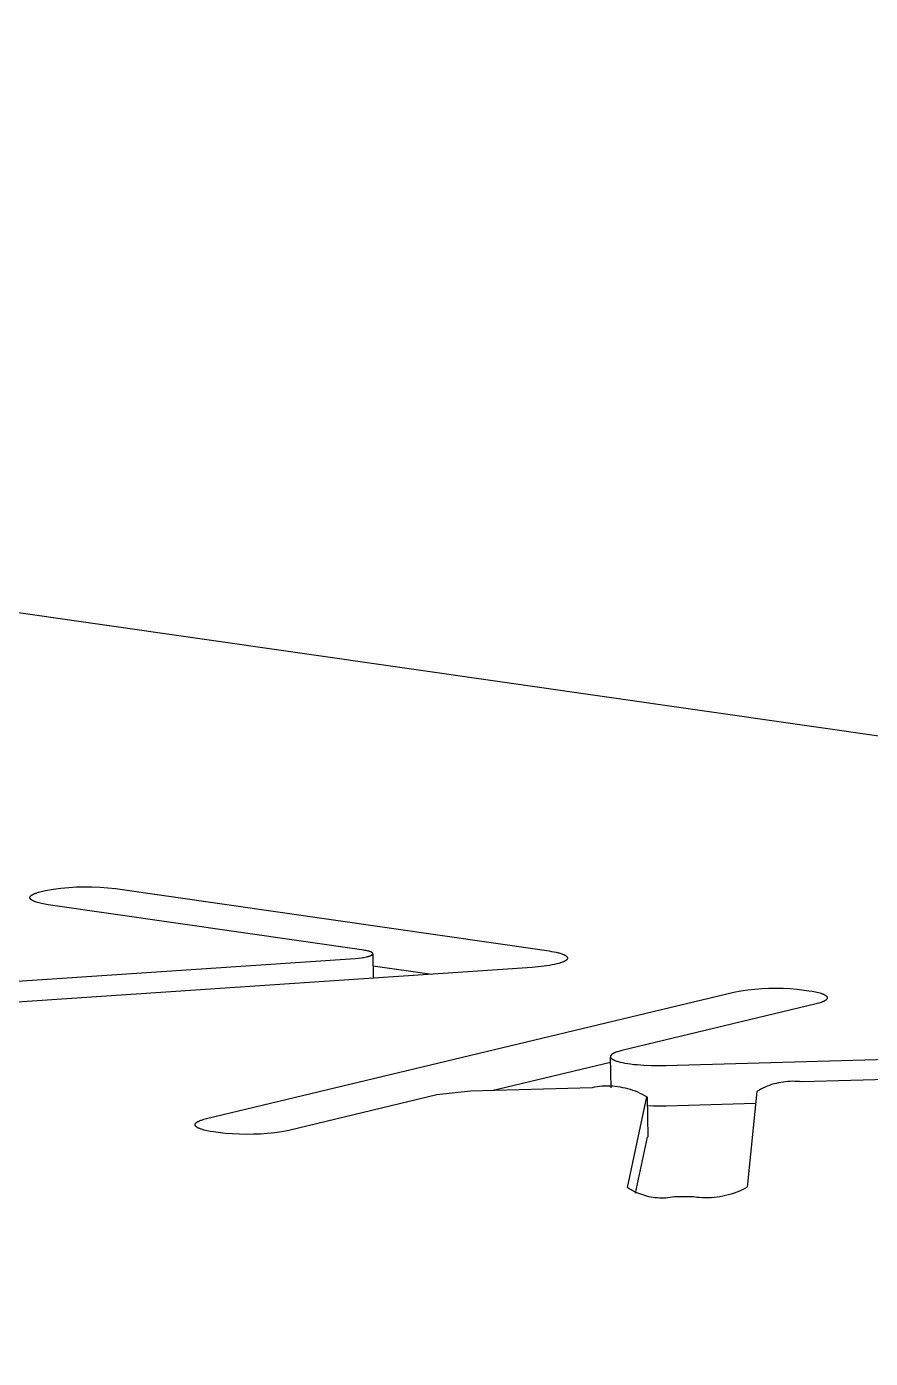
# Model space of a CAD drawing. Header units: millimetres. Extents: x -1283 to 2747, y -259 to 2557.
# Drawn here: x -302.81 to -285.13, y 926.84 to 954.73 of the extents above; entities that cross this region are included whole.
import ezdxf

# ---------------------------------------------------------------- set-up
doc = ezdxf.new("R2010")
doc.units = ezdxf.units.MM
doc.header["$MEASUREMENT"] = 0
doc.layers.add('Utwórz2D linie widoczne', color=7, linetype='Continuous', true_color=0x000000)

msp = doc.modelspace()

# ---------------------------------------------------------------- linework, layer by layer
at = {"layer": 'Utwórz2D linie widoczne'}
for p, q in [((-142.053, 919.427), (-388.832, 954.729)), ((-302.086, 936.683), (-301.923, 936.699)), ((-301.923, 936.699), (-301.759, 936.71)), ((-301.759, 936.71), (-301.595, 936.714)), ((-301.595, 936.714), (-301.431, 936.713)), ((-301.431, 936.713), (-301.267, 936.706)), ((-301.267, 936.706), (-301.104, 936.694)), ((-301.104, 936.694), (-300.941, 936.676)), ((-302.737, 936.49), (-302.736, 936.491)), ((-302.737, 936.488), (-302.737, 936.49)), ((-302.737, 936.487), (-302.737, 936.488)), ((-302.737, 936.486), (-302.737, 936.487)), ((-302.737, 936.485), (-302.737, 936.486)), ((-302.737, 936.483), (-302.737, 936.485)), ((-302.737, 936.482), (-302.737, 936.483)), ((-302.736, 936.481), (-302.737, 936.482)), ((-302.736, 936.495), (-302.735, 936.496)), ((-302.736, 936.493), (-302.736, 936.495)), ((-302.736, 936.492), (-302.736, 936.493)), ((-302.736, 936.491), (-302.736, 936.492)), ((-302.736, 936.48), (-302.736, 936.481)), ((-302.736, 936.478), (-302.736, 936.48)), ((-302.736, 936.477), (-302.736, 936.478)), ((-302.735, 936.476), (-302.736, 936.477)), ((-302.735, 936.499), (-302.734, 936.5)), ((-302.735, 936.497), (-302.735, 936.499)), ((-302.735, 936.496), (-302.735, 936.497)), ((-302.735, 936.475), (-302.735, 936.476)), ((-302.735, 936.473), (-302.735, 936.475)), ((-302.734, 936.472), (-302.735, 936.473)), ((-302.734, 936.501), (-302.733, 936.502)), ((-302.734, 936.5), (-302.734, 936.501)), ((-302.734, 936.471), (-302.734, 936.472)), ((-302.733, 936.469), (-302.734, 936.471)), ((-302.733, 936.502), (-302.732, 936.504)), ((-302.733, 936.468), (-302.733, 936.469)), ((-302.732, 936.467), (-302.733, 936.468)), ((-302.732, 936.505), (-302.731, 936.506)), ((-302.732, 936.504), (-302.732, 936.505)), ((-302.731, 936.466), (-302.732, 936.467)), ((-302.731, 936.506), (-302.73, 936.507)), ((-302.731, 936.464), (-302.731, 936.466)), ((-302.73, 936.463), (-302.731, 936.464)), ((-302.73, 936.509), (-302.729, 936.51)), ((-302.73, 936.507), (-302.73, 936.509)), ((-302.729, 936.462), (-302.73, 936.463)), ((-302.729, 936.51), (-302.728, 936.511)), ((-302.728, 936.461), (-302.729, 936.462)), ((-302.728, 936.511), (-302.727, 936.512)), ((-302.727, 936.459), (-302.728, 936.461)), ((-302.727, 936.512), (-302.726, 936.514)), ((-302.726, 936.458), (-302.727, 936.459)), ((-302.726, 936.514), (-302.725, 936.515)), ((-302.725, 936.457), (-302.726, 936.458)), ((-302.725, 936.515), (-302.724, 936.516)), ((-302.724, 936.456), (-302.725, 936.457)), ((-302.724, 936.516), (-302.723, 936.517)), ((-302.723, 936.454), (-302.724, 936.456)), ((-302.723, 936.517), (-302.722, 936.519)), ((-302.722, 936.453), (-302.723, 936.454)), ((-302.722, 936.519), (-302.721, 936.52)), ((-302.721, 936.452), (-302.722, 936.453)), ((-302.721, 936.52), (-302.72, 936.521)), ((-302.72, 936.451), (-302.721, 936.452)), ((-302.72, 936.521), (-302.719, 936.522)), ((-302.719, 936.45), (-302.72, 936.451)), ((-302.719, 936.522), (-302.716, 936.525)), ((-302.716, 936.447), (-302.719, 936.45)), ((-302.716, 936.525), (-302.713, 936.527)), ((-302.713, 936.445), (-302.716, 936.447)), ((-302.713, 936.527), (-302.711, 936.53)), ((-302.71, 936.442), (-302.713, 936.445)), ((-302.711, 936.53), (-302.708, 936.532)), ((-302.707, 936.44), (-302.71, 936.442)), ((-302.708, 936.532), (-302.704, 936.535)), ((-302.704, 936.437), (-302.707, 936.44)), ((-302.704, 936.535), (-302.701, 936.537)), ((-302.7, 936.435), (-302.704, 936.437)), ((-302.701, 936.537), (-302.698, 936.539)), ((-302.697, 936.433), (-302.7, 936.435)), ((-302.698, 936.539), (-302.694, 936.542)), ((-302.693, 936.43), (-302.697, 936.433)), ((-302.694, 936.542), (-302.69, 936.544)), ((-302.689, 936.428), (-302.693, 936.43)), ((-302.69, 936.544), (-302.686, 936.546)), ((-302.685, 936.426), (-302.689, 936.428)), ((-302.686, 936.546), (-302.678, 936.551)), ((-302.681, 936.423), (-302.685, 936.426)), ((-302.672, 936.419), (-302.681, 936.423)), ((-302.678, 936.551), (-302.669, 936.556)), ((-302.663, 936.414), (-302.672, 936.419)), ((-302.669, 936.556), (-302.66, 936.56)), ((-302.652, 936.41), (-302.663, 936.414)), ((-302.66, 936.56), (-302.65, 936.565)), ((-302.65, 936.565), (-302.64, 936.569)), ((-302.64, 936.569), (-302.629, 936.574)), ((-302.629, 936.574), (-302.618, 936.578)), ((-302.618, 936.578), (-302.606, 936.582)), ((-302.606, 936.582), (-302.581, 936.59)), ((-302.581, 936.59), (-302.555, 936.598)), ((-302.555, 936.598), (-302.527, 936.606)), ((-302.527, 936.606), (-302.499, 936.613)), ((-302.499, 936.613), (-302.41, 936.634)), ((-302.41, 936.634), (-302.248, 936.661)), ((-302.248, 936.661), (-302.086, 936.683)), ((-300.941, 936.676), (-291.858, 935.368)), ((-302.642, 936.405), (-302.652, 936.41)), ((-302.631, 936.401), (-302.642, 936.405)), ((-302.619, 936.397), (-302.631, 936.401)), ((-302.606, 936.392), (-302.619, 936.397)), ((-302.58, 936.384), (-302.606, 936.392)), ((-302.553, 936.377), (-302.58, 936.384)), ((-302.523, 936.369), (-302.553, 936.377)), ((-302.492, 936.362), (-302.523, 936.369)), ((-302.46, 936.356), (-302.492, 936.362)), ((-302.426, 936.35), (-302.46, 936.356)), ((-302.356, 936.338), (-302.426, 936.35)), ((-295.743, 935.385), (-302.356, 936.338)), ((-295.718, 935.381), (-295.743, 935.385)), ((-295.693, 935.377), (-295.718, 935.381)), ((-295.671, 935.372), (-295.693, 935.377)), ((-295.649, 935.367), (-295.671, 935.372)), ((-295.639, 935.365), (-295.649, 935.367)), ((-295.629, 935.362), (-295.639, 935.365)), ((-295.62, 935.359), (-295.629, 935.362)), ((-295.612, 935.356), (-295.62, 935.359)), ((-295.604, 935.353), (-295.612, 935.356)), ((-295.596, 935.35), (-295.604, 935.353)), ((-295.593, 935.349), (-295.596, 935.35)), ((-295.589, 935.347), (-295.593, 935.349)), ((-295.586, 935.346), (-295.589, 935.347)), ((-295.583, 935.344), (-295.586, 935.346)), ((-295.58, 935.343), (-295.583, 935.344)), ((-295.577, 935.341), (-295.58, 935.343)), ((-295.574, 935.339), (-295.577, 935.341)), ((-295.572, 935.338), (-295.574, 935.339)), ((-295.569, 935.336), (-295.572, 935.338)), ((-295.568, 935.335), (-295.569, 935.336)), ((-295.567, 935.335), (-295.568, 935.335)), ((-295.566, 935.334), (-295.567, 935.335)), ((-295.565, 935.333), (-295.566, 935.334)), ((-295.564, 935.332), (-295.565, 935.333)), ((-295.563, 935.331), (-295.564, 935.332)), ((-295.562, 935.33), (-295.563, 935.331)), ((-295.561, 935.33), (-295.562, 935.33)), ((-295.561, 935.329), (-295.561, 935.33)), ((-295.56, 935.328), (-295.561, 935.329)), ((-295.559, 935.327), (-295.56, 935.328)), ((-295.56, 935.294), (-295.559, 935.295)), ((-295.558, 935.326), (-295.559, 935.327)), ((-295.559, 935.296), (-295.558, 935.297)), ((-295.559, 935.295), (-295.559, 935.296)), ((-295.558, 935.325), (-295.558, 935.326)), ((-295.557, 935.325), (-295.558, 935.325)), ((-295.558, 935.297), (-295.557, 935.298)), ((-295.556, 935.324), (-295.557, 935.325)), ((-295.557, 935.298), (-295.556, 935.299)), ((-295.557, 935.298), (-295.557, 935.298)), ((-295.556, 935.323), (-295.556, 935.324)), ((-295.555, 935.322), (-295.556, 935.323)), ((-295.556, 935.3), (-295.555, 935.301)), ((-295.556, 935.299), (-295.556, 935.3)), ((-295.555, 935.321), (-295.555, 935.322)), ((-295.554, 935.32), (-295.555, 935.321)), ((-295.555, 935.321), (-295.555, 935.321)), ((-295.555, 935.321), (-295.555, 935.321)), ((-295.555, 935.301), (-295.555, 935.302)), ((-295.555, 935.302), (-295.555, 935.302)), ((-295.555, 935.302), (-295.554, 935.302)), ((-295.554, 935.319), (-295.554, 935.32)), ((-295.554, 935.32), (-295.554, 935.32)), ((-295.554, 935.318), (-295.554, 935.319)), ((-295.554, 935.319), (-295.554, 935.319)), ((-295.553, 935.318), (-295.554, 935.318)), ((-295.554, 935.303), (-295.554, 935.304)), ((-295.554, 935.304), (-295.554, 935.304)), ((-295.554, 935.304), (-295.553, 935.304)), ((-295.554, 935.302), (-295.554, 935.303)), ((-295.554, 935.303), (-295.554, 935.303)), ((-295.553, 935.317), (-295.553, 935.318)), ((-295.553, 935.318), (-295.553, 935.318)), ((-295.553, 935.316), (-295.553, 935.317)), ((-295.553, 935.317), (-295.553, 935.317)), ((-295.553, 935.315), (-295.553, 935.316)), ((-295.553, 935.316), (-295.553, 935.316)), ((-295.553, 935.316), (-295.553, 935.316)), ((-295.552, 935.314), (-295.553, 935.315)), ((-295.553, 935.315), (-295.553, 935.315)), ((-295.553, 935.307), (-295.553, 935.308)), ((-295.553, 935.308), (-295.552, 935.308)), ((-295.553, 935.306), (-295.553, 935.307)), ((-295.553, 935.307), (-295.553, 935.307)), ((-295.553, 935.305), (-295.553, 935.306)), ((-295.553, 935.306), (-295.553, 935.306)), ((-295.553, 935.306), (-295.553, 935.306)), ((-295.553, 935.304), (-295.553, 935.305)), ((-295.553, 935.305), (-295.553, 935.305)), ((-295.552, 935.313), (-295.552, 935.314)), ((-295.552, 935.314), (-295.552, 935.314)), ((-295.552, 935.312), (-295.552, 935.313)), ((-295.552, 935.313), (-295.552, 935.313)), ((-295.552, 935.313), (-295.552, 935.313)), ((-295.552, 935.311), (-295.552, 935.312)), ((-295.552, 935.312), (-295.552, 935.312)), ((-295.552, 935.31), (-295.552, 935.311)), ((-295.552, 935.311), (-295.552, 935.311)), ((-295.552, 935.311), (-295.552, 935.311)), ((-295.552, 935.309), (-295.552, 935.31)), ((-295.552, 935.31), (-295.552, 935.31)), ((-295.552, 935.308), (-295.552, 935.309)), ((-295.552, 935.309), (-295.552, 935.309)), ((-295.552, 935.309), (-295.552, 935.309)), ((-295.552, 935.305), (-295.544, 934.8)), ((-291.858, 935.368), (-291.807, 935.36)), ((-291.807, 935.36), (-291.758, 935.351)), ((-291.758, 935.351), (-291.712, 935.342)), ((-291.712, 935.342), (-291.669, 935.332)), ((-291.669, 935.332), (-291.649, 935.326)), ((-291.649, 935.326), (-291.63, 935.321)), ((-291.63, 935.321), (-291.611, 935.315)), ((-291.611, 935.315), (-291.594, 935.309)), ((-291.594, 935.309), (-291.578, 935.304)), ((-291.578, 935.304), (-291.563, 935.297)), ((-291.563, 935.297), (-291.556, 935.294)), ((-313.384, 934.039), (-295.923, 935.214)), ((-292.215, 935.024), (-309.701, 933.847)), ((-295.923, 935.214), (-295.859, 935.219)), ((-295.859, 935.219), (-295.797, 935.226)), ((-295.797, 935.226), (-295.768, 935.23)), ((-295.768, 935.23), (-295.739, 935.234)), ((-295.739, 935.234), (-295.713, 935.239)), ((-295.713, 935.239), (-295.687, 935.244)), ((-295.687, 935.244), (-295.664, 935.249)), ((-295.664, 935.249), (-295.643, 935.255)), ((-295.643, 935.255), (-295.633, 935.258)), ((-295.633, 935.258), (-295.624, 935.261)), ((-295.624, 935.261), (-295.615, 935.264)), ((-295.615, 935.264), (-295.607, 935.267)), ((-295.607, 935.267), (-295.599, 935.27)), ((-295.599, 935.27), (-295.592, 935.273)), ((-295.592, 935.273), (-295.589, 935.275)), ((-295.589, 935.275), (-295.586, 935.276)), ((-295.586, 935.276), (-295.583, 935.278)), ((-295.583, 935.278), (-295.58, 935.279)), ((-295.58, 935.279), (-295.577, 935.281)), ((-295.577, 935.281), (-295.575, 935.283)), ((-295.575, 935.283), (-295.572, 935.284)), ((-295.572, 935.284), (-295.57, 935.286)), ((-295.57, 935.286), (-295.568, 935.287)), ((-295.568, 935.287), (-295.566, 935.289)), ((-295.566, 935.289), (-295.565, 935.29)), ((-295.565, 935.29), (-295.564, 935.29)), ((-295.564, 935.29), (-295.563, 935.291)), ((-295.563, 935.291), (-295.562, 935.292)), ((-295.562, 935.292), (-295.561, 935.293)), ((-295.561, 935.293), (-295.561, 935.294)), ((-295.561, 935.294), (-295.56, 935.294)), ((-295.548, 935.06), (-294.317, 934.882)), ((-292.088, 935.034), (-292.215, 935.024)), ((-291.964, 935.048), (-292.088, 935.034)), ((-291.905, 935.056), (-291.964, 935.048)), ((-291.848, 935.065), (-291.905, 935.056)), ((-291.795, 935.075), (-291.848, 935.065)), ((-291.744, 935.085), (-291.795, 935.075)), ((-291.698, 935.096), (-291.744, 935.085)), ((-291.655, 935.107), (-291.698, 935.096)), ((-291.636, 935.113), (-291.655, 935.107)), ((-291.617, 935.119), (-291.636, 935.113)), ((-291.6, 935.125), (-291.617, 935.119)), ((-291.583, 935.131), (-291.6, 935.125)), ((-291.568, 935.137), (-291.583, 935.131)), ((-291.554, 935.143), (-291.568, 935.137)), ((-291.556, 935.294), (-291.549, 935.291)), ((-291.548, 935.146), (-291.554, 935.143)), ((-291.549, 935.291), (-291.542, 935.288)), ((-291.541, 935.15), (-291.548, 935.146)), ((-291.542, 935.288), (-291.536, 935.285)), ((-291.535, 935.153), (-291.541, 935.15)), ((-291.536, 935.285), (-291.53, 935.282)), ((-291.53, 935.156), (-291.535, 935.153)), ((-291.53, 935.282), (-291.525, 935.279)), ((-291.524, 935.159), (-291.53, 935.156)), ((-291.525, 935.279), (-291.519, 935.276)), ((-291.519, 935.162), (-291.524, 935.159)), ((-291.519, 935.276), (-291.514, 935.272)), ((-291.514, 935.165), (-291.519, 935.162)), ((-291.514, 935.272), (-291.509, 935.269)), ((-291.51, 935.168), (-291.514, 935.165)), ((-291.505, 935.172), (-291.51, 935.168)), ((-291.509, 935.269), (-291.505, 935.266)), ((-291.505, 935.266), (-291.503, 935.264)), ((-291.502, 935.175), (-291.505, 935.172)), ((-291.503, 935.264), (-291.501, 935.263)), ((-291.5, 935.176), (-291.502, 935.175)), ((-291.501, 935.263), (-291.499, 935.261)), ((-291.498, 935.178), (-291.5, 935.176)), ((-291.499, 935.261), (-291.497, 935.259)), ((-291.496, 935.179), (-291.498, 935.178)), ((-291.497, 935.259), (-291.495, 935.258)), ((-291.494, 935.181), (-291.496, 935.179)), ((-291.495, 935.258), (-291.493, 935.256)), ((-291.493, 935.183), (-291.494, 935.181)), ((-291.493, 935.256), (-291.492, 935.255)), ((-291.491, 935.184), (-291.493, 935.183)), ((-291.492, 935.255), (-291.49, 935.253)), ((-291.49, 935.186), (-291.491, 935.184)), ((-291.49, 935.253), (-291.489, 935.251)), ((-291.488, 935.187), (-291.49, 935.186)), ((-291.489, 935.251), (-291.487, 935.25)), ((-291.487, 935.189), (-291.488, 935.187)), ((-291.487, 935.25), (-291.486, 935.248)), ((-291.486, 935.191), (-291.487, 935.189)), ((-291.486, 935.248), (-291.485, 935.246)), ((-291.485, 935.192), (-291.486, 935.191)), ((-291.485, 935.246), (-291.483, 935.245)), ((-291.484, 935.194), (-291.485, 935.192)), ((-291.482, 935.195), (-291.484, 935.194)), ((-291.483, 935.245), (-291.482, 935.243)), ((-291.482, 935.243), (-291.481, 935.241)), ((-291.481, 935.197), (-291.482, 935.195)), ((-291.481, 935.241), (-291.48, 935.24)), ((-291.48, 935.199), (-291.481, 935.197)), ((-291.48, 935.24), (-291.48, 935.239)), ((-291.48, 935.239), (-291.479, 935.238)), ((-291.479, 935.201), (-291.48, 935.2)), ((-291.48, 935.2), (-291.48, 935.199)), ((-291.479, 935.238), (-291.479, 935.237)), ((-291.479, 935.237), (-291.479, 935.236)), ((-291.479, 935.236), (-291.478, 935.236)), ((-291.478, 935.203), (-291.479, 935.202)), ((-291.479, 935.202), (-291.479, 935.201)), ((-291.478, 935.236), (-291.478, 935.235)), ((-291.478, 935.235), (-291.478, 935.234)), ((-291.478, 935.234), (-291.477, 935.233)), ((-291.477, 935.205), (-291.478, 935.204)), ((-291.478, 935.204), (-291.478, 935.203)), ((-291.478, 935.203), (-291.478, 935.203)), ((-291.477, 935.233), (-291.477, 935.232)), ((-291.477, 935.232), (-291.477, 935.231)), ((-291.477, 935.231), (-291.476, 935.231)), ((-291.476, 935.208), (-291.477, 935.207)), ((-291.477, 935.207), (-291.477, 935.207)), ((-291.477, 935.207), (-291.477, 935.206)), ((-291.477, 935.206), (-291.477, 935.205)), ((-291.476, 935.231), (-291.476, 935.23)), ((-291.476, 935.23), (-291.476, 935.229)), ((-291.476, 935.229), (-291.476, 935.228)), ((-291.476, 935.228), (-291.475, 935.227)), ((-291.475, 935.212), (-291.476, 935.211)), ((-291.476, 935.211), (-291.476, 935.21)), ((-291.476, 935.21), (-291.476, 935.209)), ((-291.476, 935.209), (-291.476, 935.208)), ((-291.475, 935.227), (-291.475, 935.226)), ((-291.475, 935.226), (-291.475, 935.226)), ((-291.475, 935.226), (-291.475, 935.225)), ((-291.475, 935.225), (-291.475, 935.224)), ((-291.475, 935.224), (-291.475, 935.223)), ((-291.475, 935.223), (-291.475, 935.222)), ((-291.475, 935.222), (-291.475, 935.221)), ((-291.475, 935.221), (-291.475, 935.221)), ((-291.475, 935.221), (-291.475, 935.22)), ((-291.475, 935.22), (-291.475, 935.219)), ((-291.475, 935.219), (-291.475, 935.218)), ((-291.475, 935.218), (-291.475, 935.217)), ((-291.475, 935.217), (-291.475, 935.216)), ((-291.475, 935.216), (-291.475, 935.216)), ((-291.475, 935.216), (-291.475, 935.215)), ((-291.475, 935.215), (-291.475, 935.214)), ((-291.475, 935.214), (-291.475, 935.213)), ((-291.475, 935.213), (-291.475, 935.212)), ((-291.475, 935.212), (-291.475, 935.212)), ((-299.037, 931.857), (-287.986, 934.508)), ((-287.986, 934.508), (-287.84, 934.533)), ((-287.84, 934.533), (-287.694, 934.553)), ((-287.694, 934.553), (-287.547, 934.569)), ((-287.547, 934.569), (-287.399, 934.58)), ((-287.399, 934.58), (-287.252, 934.587)), ((-287.252, 934.587), (-287.104, 934.589)), ((-287.104, 934.589), (-286.956, 934.586)), ((-286.956, 934.586), (-286.808, 934.579)), ((-286.808, 934.579), (-286.661, 934.567)), ((-286.661, 934.567), (-286.514, 934.55)), ((-286.514, 934.55), (-286.415, 934.536)), ((-286.415, 934.536), (-286.344, 934.525)), ((-286.344, 934.525), (-286.311, 934.519)), ((-286.311, 934.519), (-286.278, 934.512)), ((-286.278, 934.512), (-286.247, 934.505)), ((-286.247, 934.505), (-286.217, 934.498)), ((-286.217, 934.498), (-286.189, 934.49)), ((-286.189, 934.49), (-286.163, 934.482)), ((-286.163, 934.482), (-286.15, 934.478)), ((-286.15, 934.478), (-286.138, 934.473)), ((-286.138, 934.473), (-286.127, 934.469)), ((-286.127, 934.469), (-286.116, 934.464)), ((-286.116, 934.464), (-286.106, 934.46)), ((-286.106, 934.46), (-286.096, 934.455)), ((-286.266, 934.26), (-290.336, 933.283)), ((-286.238, 934.267), (-286.266, 934.26)), ((-286.21, 934.275), (-286.238, 934.267)), ((-286.184, 934.283), (-286.21, 934.275)), ((-286.159, 934.291), (-286.184, 934.283)), ((-286.148, 934.295), (-286.159, 934.291)), ((-286.136, 934.3), (-286.148, 934.295)), ((-286.126, 934.304), (-286.136, 934.3)), ((-286.115, 934.308), (-286.126, 934.304)), ((-286.106, 934.313), (-286.115, 934.308)), ((-286.096, 934.317), (-286.106, 934.313)), ((-286.096, 934.455), (-286.087, 934.451)), ((-286.088, 934.322), (-286.096, 934.317)), ((-286.083, 934.324), (-286.088, 934.322)), ((-286.087, 934.451), (-286.083, 934.448)), ((-286.083, 934.448), (-286.079, 934.446)), ((-286.079, 934.327), (-286.083, 934.324)), ((-286.079, 934.446), (-286.075, 934.444)), ((-286.076, 934.329), (-286.079, 934.327)), ((-286.072, 934.332), (-286.076, 934.329)), ((-286.075, 934.444), (-286.071, 934.441)), ((-286.068, 934.334), (-286.072, 934.332)), ((-286.071, 934.441), (-286.068, 934.439)), ((-286.068, 934.439), (-286.064, 934.436)), ((-286.065, 934.336), (-286.068, 934.334)), ((-286.062, 934.339), (-286.065, 934.336)), ((-286.064, 934.436), (-286.061, 934.434)), ((-286.058, 934.341), (-286.062, 934.339)), ((-286.061, 934.434), (-286.058, 934.432)), ((-286.058, 934.432), (-286.055, 934.429)), ((-286.055, 934.344), (-286.058, 934.341)), ((-286.055, 934.429), (-286.052, 934.427)), ((-286.053, 934.346), (-286.055, 934.344)), ((-286.05, 934.349), (-286.053, 934.346)), ((-286.052, 934.427), (-286.049, 934.424)), ((-286.048, 934.351), (-286.05, 934.349)), ((-286.049, 934.424), (-286.048, 934.423)), ((-286.048, 934.423), (-286.047, 934.422)), ((-286.046, 934.352), (-286.048, 934.351)), ((-286.047, 934.422), (-286.046, 934.421)), ((-286.046, 934.421), (-286.044, 934.419)), ((-286.045, 934.354), (-286.046, 934.352)), ((-286.044, 934.355), (-286.045, 934.354)), ((-286.044, 934.419), (-286.043, 934.418)), ((-286.043, 934.356), (-286.044, 934.355)), ((-286.043, 934.418), (-286.042, 934.417)), ((-286.042, 934.357), (-286.043, 934.356)), ((-286.042, 934.417), (-286.041, 934.416)), ((-286.041, 934.359), (-286.042, 934.357)), ((-286.041, 934.416), (-286.04, 934.414)), ((-286.04, 934.36), (-286.041, 934.359)), ((-286.04, 934.414), (-286.039, 934.413)), ((-286.039, 934.361), (-286.04, 934.36)), ((-286.039, 934.413), (-286.038, 934.412)), ((-286.038, 934.362), (-286.039, 934.361)), ((-286.038, 934.412), (-286.038, 934.411)), ((-286.038, 934.411), (-286.037, 934.409)), ((-286.037, 934.365), (-286.038, 934.364)), ((-286.038, 934.364), (-286.038, 934.362)), ((-286.037, 934.409), (-286.036, 934.408)), ((-286.036, 934.366), (-286.037, 934.365)), ((-286.036, 934.408), (-286.035, 934.407)), ((-286.035, 934.367), (-286.036, 934.366)), ((-286.035, 934.407), (-286.035, 934.405)), ((-286.035, 934.405), (-286.034, 934.404)), ((-286.034, 934.37), (-286.035, 934.369)), ((-286.035, 934.369), (-286.035, 934.367)), ((-286.034, 934.404), (-286.034, 934.403)), ((-286.034, 934.403), (-286.033, 934.402)), ((-286.033, 934.372), (-286.034, 934.371)), ((-286.034, 934.371), (-286.034, 934.37)), ((-286.033, 934.402), (-286.033, 934.4)), ((-286.033, 934.4), (-286.032, 934.399)), ((-286.032, 934.375), (-286.033, 934.374)), ((-286.033, 934.374), (-286.033, 934.372)), ((-286.032, 934.399), (-286.032, 934.398)), ((-286.032, 934.398), (-286.031, 934.397)), ((-286.031, 934.378), (-286.032, 934.376)), ((-286.032, 934.376), (-286.032, 934.375)), ((-286.031, 934.397), (-286.031, 934.395)), ((-286.031, 934.395), (-286.031, 934.394)), ((-286.031, 934.394), (-286.031, 934.393)), ((-286.031, 934.393), (-286.03, 934.392)), ((-286.03, 934.383), (-286.031, 934.381)), ((-286.031, 934.381), (-286.031, 934.38)), ((-286.031, 934.38), (-286.031, 934.379)), ((-286.031, 934.379), (-286.031, 934.378)), ((-286.03, 934.392), (-286.03, 934.39)), ((-286.03, 934.39), (-286.03, 934.389)), ((-286.03, 934.389), (-286.03, 934.388)), ((-286.03, 934.388), (-286.03, 934.386)), ((-286.03, 934.386), (-286.03, 934.385)), ((-286.03, 934.385), (-286.03, 934.384)), ((-286.03, 934.384), (-286.03, 934.383)), ((-290.572, 933.161), (-290.573, 933.161)), ((-290.573, 933.161), (-290.573, 933.16)), ((-290.573, 933.16), (-290.573, 933.159)), ((-290.573, 933.159), (-290.573, 933.158)), ((-290.573, 933.158), (-290.573, 933.157)), ((-290.573, 933.157), (-290.573, 933.156)), ((-290.573, 933.156), (-290.573, 933.155)), ((-290.573, 933.155), (-290.573, 933.154)), ((-290.573, 933.154), (-290.573, 933.153)), ((-290.573, 933.153), (-290.573, 933.152)), ((-290.573, 933.152), (-290.573, 933.151)), ((-290.573, 933.151), (-290.573, 933.15)), ((-290.573, 933.15), (-290.572, 933.149)), ((-290.562, 932.501), (-290.573, 933.145)), ((-290.571, 933.166), (-290.572, 933.165)), ((-290.572, 933.165), (-290.572, 933.164)), ((-290.572, 933.164), (-290.572, 933.163)), ((-290.572, 933.163), (-290.572, 933.162)), ((-290.572, 933.162), (-290.572, 933.161)), ((-290.572, 933.149), (-290.572, 933.148)), ((-290.572, 933.148), (-290.572, 933.147)), ((-290.572, 933.147), (-290.572, 933.147)), ((-290.572, 933.147), (-290.572, 933.146)), ((-290.572, 933.146), (-290.571, 933.145)), ((-290.57, 933.169), (-290.571, 933.168)), ((-290.571, 933.168), (-290.571, 933.167)), ((-290.571, 933.167), (-290.571, 933.166)), ((-290.571, 933.145), (-290.571, 933.144)), ((-290.571, 933.144), (-290.571, 933.143)), ((-290.571, 933.143), (-290.57, 933.142)), ((-290.569, 933.172), (-290.57, 933.171)), ((-290.57, 933.171), (-290.57, 933.17)), ((-290.57, 933.17), (-290.57, 933.169)), ((-290.57, 933.142), (-290.57, 933.141)), ((-290.57, 933.141), (-290.57, 933.14)), ((-290.57, 933.14), (-290.569, 933.139)), ((-290.568, 933.174), (-290.569, 933.173)), ((-290.569, 933.173), (-290.569, 933.172)), ((-290.569, 933.139), (-290.569, 933.138)), ((-290.569, 933.138), (-290.568, 933.137)), ((-290.567, 933.176), (-290.568, 933.175)), ((-290.568, 933.175), (-290.568, 933.174)), ((-290.568, 933.137), (-290.568, 933.136)), ((-290.568, 933.136), (-290.567, 933.135)), ((-290.566, 933.177), (-290.567, 933.177)), ((-290.567, 933.177), (-290.567, 933.176)), ((-290.567, 933.135), (-290.567, 933.135)), ((-290.567, 933.135), (-290.566, 933.134)), ((-290.565, 933.179), (-290.566, 933.178)), ((-290.566, 933.178), (-290.566, 933.177)), ((-290.566, 933.134), (-290.566, 933.133)), ((-290.566, 933.133), (-290.565, 933.132)), ((-290.563, 933.182), (-290.565, 933.18)), ((-290.565, 933.18), (-290.565, 933.179)), ((-290.565, 933.132), (-290.565, 933.131)), ((-290.565, 933.131), (-290.564, 933.13)), ((-290.564, 933.13), (-290.563, 933.128)), ((-290.562, 933.184), (-290.563, 933.182)), ((-290.563, 933.128), (-290.561, 933.126)), ((-290.561, 933.186), (-290.562, 933.184)), ((-290.559, 933.188), (-290.561, 933.186)), ((-290.561, 933.126), (-290.56, 933.125)), ((-290.56, 933.125), (-290.558, 933.123)), ((-290.557, 933.19), (-290.559, 933.188)), ((-290.558, 933.123), (-290.557, 933.121)), ((-290.556, 933.191), (-290.557, 933.19)), ((-290.557, 933.121), (-290.555, 933.119)), ((-290.554, 933.193), (-290.556, 933.191)), ((-290.555, 933.119), (-290.553, 933.117)), ((-290.552, 933.195), (-290.554, 933.193)), ((-290.553, 933.117), (-290.551, 933.116)), ((-290.55, 933.197), (-290.552, 933.195)), ((-290.551, 933.116), (-290.549, 933.114)), ((-290.548, 933.199), (-290.55, 933.197)), ((-290.549, 933.114), (-290.547, 933.112)), ((-290.545, 933.201), (-290.548, 933.199)), ((-290.547, 933.112), (-290.545, 933.11)), ((-290.543, 933.203), (-290.545, 933.201)), ((-290.545, 933.11), (-290.542, 933.109)), ((-290.541, 933.204), (-290.543, 933.203)), ((-290.542, 933.109), (-290.54, 933.107)), ((-290.538, 933.206), (-290.541, 933.204)), ((-290.54, 933.107), (-290.538, 933.105)), ((-290.536, 933.208), (-290.538, 933.206)), ((-290.538, 933.105), (-290.533, 933.102)), ((-290.53, 933.212), (-290.536, 933.208)), ((-290.533, 933.102), (-290.527, 933.098)), ((-290.525, 933.215), (-290.53, 933.212)), ((-290.527, 933.098), (-290.521, 933.095)), ((-290.519, 933.219), (-290.525, 933.215)), ((-290.521, 933.095), (-290.515, 933.092)), ((-290.512, 933.222), (-290.519, 933.219)), ((-290.515, 933.092), (-290.509, 933.088)), ((-290.505, 933.226), (-290.512, 933.222)), ((-290.509, 933.088), (-290.502, 933.085)), ((-290.498, 933.229), (-290.505, 933.226)), ((-290.502, 933.085), (-290.495, 933.082)), ((-290.491, 933.233), (-290.498, 933.229)), ((-290.495, 933.082), (-290.488, 933.079)), ((-290.483, 933.236), (-290.491, 933.233)), ((-290.488, 933.079), (-290.481, 933.075)), ((-290.475, 933.24), (-290.483, 933.236)), ((-290.481, 933.075), (-290.465, 933.069)), ((-290.458, 933.246), (-290.475, 933.24)), ((-290.465, 933.069), (-290.448, 933.063)), ((-290.44, 933.253), (-290.458, 933.246)), ((-290.448, 933.063), (-290.43, 933.057)), ((-290.421, 933.259), (-290.44, 933.253)), ((-290.401, 933.266), (-290.421, 933.259)), ((-290.38, 933.272), (-290.401, 933.266)), ((-290.336, 933.283), (-290.38, 933.272)), ((-289.419, 932.97), (-278.171, 933.295)), ((-293.061, 932.443), (-290.571, 933.041)), ((-290.43, 933.057), (-290.411, 933.052)), ((-290.411, 933.052), (-290.391, 933.046)), ((-290.391, 933.046), (-290.369, 933.04)), ((-290.369, 933.04), (-290.322, 933.03)), ((-290.322, 933.03), (-290.269, 933.019)), ((-290.269, 933.019), (-290.212, 933.01)), ((-290.212, 933.01), (-290.151, 933.001)), ((-290.151, 933.001), (-290.086, 932.993)), ((-290.086, 932.993), (-290.017, 932.987)), ((-290.017, 932.987), (-289.871, 932.976)), ((-289.871, 932.976), (-289.72, 932.97)), ((-289.72, 932.97), (-289.568, 932.968)), ((-289.568, 932.968), (-289.419, 932.97)), ((-277.939, 932.873), (-286.564, 932.625)), ((-290.907, 932.514), (-290.96, 932.504)), ((-290.853, 932.522), (-290.907, 932.514)), ((-290.799, 932.529), (-290.853, 932.522)), ((-290.745, 932.533), (-290.799, 932.529)), ((-290.691, 932.536), (-290.745, 932.533)), ((-290.636, 932.537), (-290.691, 932.536)), ((-290.582, 932.537), (-290.636, 932.537)), ((-290.528, 932.534), (-290.582, 932.537)), ((-290.473, 932.529), (-290.528, 932.534)), ((-290.419, 932.523), (-290.473, 932.529)), ((-290.366, 932.515), (-290.419, 932.523)), ((-290.312, 932.505), (-290.366, 932.515)), ((-287.334, 932.515), (-287.379, 932.494)), ((-287.289, 932.534), (-287.334, 932.515)), ((-287.243, 932.552), (-287.289, 932.534)), ((-287.196, 932.568), (-287.243, 932.552)), ((-287.149, 932.582), (-287.196, 932.568)), ((-287.101, 932.595), (-287.149, 932.582)), ((-287.054, 932.606), (-287.101, 932.595)), ((-287.005, 932.615), (-287.054, 932.606)), ((-286.957, 932.623), (-287.005, 932.615)), ((-286.908, 932.629), (-286.957, 932.623)), ((-286.859, 932.634), (-286.908, 932.629)), ((-286.81, 932.637), (-286.859, 932.634)), ((-286.76, 932.638), (-286.81, 932.637)), ((-286.711, 932.637), (-286.76, 932.638)), ((-286.662, 932.635), (-286.711, 932.637)), ((-286.613, 932.631), (-286.662, 932.635)), ((-286.564, 932.625), (-286.613, 932.631)), ((-294.213, 932.352), (-297.315, 931.607)), ((-293.505, 932.431), (-294.213, 932.352)), ((-290.96, 932.504), (-293.505, 932.431)), ((-290.259, 932.493), (-290.312, 932.505)), ((-290.207, 932.48), (-290.259, 932.493)), ((-290.217, 930.413), (-289.808, 932.31)), ((-290.154, 932.465), (-290.207, 932.48)), ((-290.103, 932.448), (-290.154, 932.465)), ((-290.052, 932.429), (-290.103, 932.448)), ((-290.001, 932.408), (-290.052, 932.429)), ((-289.952, 932.386), (-290.001, 932.408)), ((-289.903, 932.363), (-289.952, 932.386)), ((-289.855, 932.337), (-289.903, 932.363)), ((-289.808, 932.31), (-289.855, 932.337)), ((-289.807, 932.31), (-289.793, 931.474)), ((-287.508, 932.423), (-287.708, 930.421)), ((-287.466, 932.448), (-287.508, 932.423)), ((-287.423, 932.472), (-287.466, 932.448)), ((-287.379, 932.494), (-287.423, 932.472)), ((-289.804, 932.129), (-289.671, 932.125)), ((-289.671, 932.125), (-289.538, 932.124)), ((-289.538, 932.124), (-289.406, 932.126)), ((-289.406, 932.126), (-287.532, 932.18)), ((-299.276, 931.732), (-299.275, 931.734)), ((-299.276, 931.731), (-299.276, 931.732)), ((-299.276, 931.73), (-299.276, 931.731)), ((-299.276, 931.728), (-299.276, 931.73)), ((-299.276, 931.727), (-299.276, 931.728)), ((-299.276, 931.726), (-299.276, 931.727)), ((-299.276, 931.725), (-299.276, 931.726)), ((-299.275, 931.723), (-299.276, 931.725)), ((-299.275, 931.737), (-299.274, 931.739)), ((-299.275, 931.736), (-299.275, 931.737)), ((-299.275, 931.735), (-299.275, 931.736)), ((-299.275, 931.734), (-299.275, 931.735)), ((-299.275, 931.722), (-299.275, 931.723)), ((-299.275, 931.721), (-299.275, 931.722)), ((-299.275, 931.719), (-299.275, 931.721)), ((-299.274, 931.718), (-299.275, 931.719)), ((-299.274, 931.741), (-299.273, 931.742)), ((-299.274, 931.74), (-299.274, 931.741)), ((-299.274, 931.739), (-299.274, 931.74)), ((-299.274, 931.717), (-299.274, 931.718)), ((-299.274, 931.716), (-299.274, 931.717)), ((-299.273, 931.714), (-299.274, 931.716)), ((-299.273, 931.744), (-299.272, 931.745)), ((-299.273, 931.742), (-299.273, 931.744)), ((-299.273, 931.713), (-299.273, 931.714)), ((-299.272, 931.712), (-299.273, 931.713)), ((-299.272, 931.746), (-299.271, 931.748)), ((-299.272, 931.745), (-299.272, 931.746)), ((-299.271, 931.711), (-299.272, 931.712)), ((-299.271, 931.748), (-299.27, 931.749)), ((-299.271, 931.709), (-299.271, 931.711)), ((-299.27, 931.708), (-299.271, 931.709)), ((-299.27, 931.75), (-299.269, 931.751)), ((-299.27, 931.749), (-299.27, 931.75)), ((-299.269, 931.707), (-299.27, 931.708)), ((-299.269, 931.751), (-299.268, 931.753)), ((-299.269, 931.705), (-299.269, 931.707)), ((-299.268, 931.704), (-299.269, 931.705)), ((-299.268, 931.753), (-299.267, 931.754)), ((-299.267, 931.703), (-299.268, 931.704)), ((-299.267, 931.754), (-299.266, 931.755)), ((-299.266, 931.702), (-299.267, 931.703)), ((-299.266, 931.755), (-299.265, 931.756)), ((-299.265, 931.7), (-299.266, 931.702)), ((-299.265, 931.756), (-299.264, 931.758)), ((-299.264, 931.699), (-299.265, 931.7)), ((-299.264, 931.758), (-299.263, 931.759)), ((-299.263, 931.698), (-299.264, 931.699)), ((-299.263, 931.759), (-299.262, 931.76)), ((-299.262, 931.697), (-299.263, 931.698)), ((-299.262, 931.76), (-299.261, 931.761)), ((-299.261, 931.695), (-299.262, 931.697)), ((-299.261, 931.761), (-299.26, 931.763)), ((-299.26, 931.694), (-299.261, 931.695)), ((-299.26, 931.763), (-299.259, 931.764)), ((-299.259, 931.693), (-299.26, 931.694)), ((-299.259, 931.764), (-299.258, 931.765)), ((-299.257, 931.692), (-299.259, 931.693)), ((-299.258, 931.765), (-299.255, 931.768)), ((-299.255, 931.689), (-299.257, 931.692)), ((-299.255, 931.768), (-299.253, 931.77)), ((-299.252, 931.687), (-299.255, 931.689)), ((-299.253, 931.77), (-299.25, 931.773)), ((-299.249, 931.684), (-299.252, 931.687)), ((-299.25, 931.773), (-299.247, 931.775)), ((-299.246, 931.682), (-299.249, 931.684)), ((-299.247, 931.775), (-299.244, 931.778)), ((-299.243, 931.679), (-299.246, 931.682)), ((-299.244, 931.778), (-299.24, 931.78)), ((-299.239, 931.677), (-299.243, 931.679)), ((-299.24, 931.78), (-299.237, 931.782)), ((-299.235, 931.674), (-299.239, 931.677)), ((-299.237, 931.782), (-299.233, 931.785)), ((-299.232, 931.672), (-299.235, 931.674)), ((-299.233, 931.785), (-299.229, 931.787)), ((-299.228, 931.67), (-299.232, 931.672)), ((-299.229, 931.787), (-299.225, 931.79)), ((-299.224, 931.667), (-299.228, 931.67)), ((-299.225, 931.79), (-299.217, 931.794)), ((-299.217, 931.794), (-299.208, 931.799)), ((-299.208, 931.799), (-299.199, 931.804)), ((-299.199, 931.804), (-299.189, 931.808)), ((-299.189, 931.808), (-299.179, 931.813)), ((-299.179, 931.813), (-299.168, 931.817)), ((-299.168, 931.817), (-299.156, 931.821)), ((-299.156, 931.821), (-299.145, 931.826)), ((-299.145, 931.826), (-299.12, 931.834)), ((-299.12, 931.834), (-299.094, 931.842)), ((-299.094, 931.842), (-299.066, 931.85)), ((-299.066, 931.85), (-299.037, 931.857)), ((-299.219, 931.665), (-299.224, 931.667)), ((-299.21, 931.66), (-299.219, 931.665)), ((-299.201, 931.656), (-299.21, 931.66)), ((-299.191, 931.651), (-299.201, 931.656)), ((-299.18, 931.647), (-299.191, 931.651)), ((-299.169, 931.642), (-299.18, 931.647)), ((-299.157, 931.638), (-299.169, 931.642)), ((-299.144, 931.634), (-299.157, 931.638)), ((-299.118, 931.626), (-299.144, 931.634)), ((-299.09, 931.618), (-299.118, 931.626)), ((-299.06, 931.61), (-299.09, 931.618)), ((-299.029, 931.603), (-299.06, 931.61)), ((-298.996, 931.597), (-299.029, 931.603)), ((-298.963, 931.59), (-298.996, 931.597)), ((-298.892, 931.579), (-298.963, 931.59)), ((-298.793, 931.565), (-298.892, 931.579)), ((-298.646, 931.548), (-298.793, 931.565)), ((-298.498, 931.536), (-298.646, 931.548)), ((-298.349, 931.529), (-298.498, 931.536)), ((-298.201, 931.526), (-298.349, 931.529)), ((-298.052, 931.528), (-298.201, 931.526)), ((-297.904, 931.534), (-298.052, 931.528)), ((-297.756, 931.546), (-297.904, 931.534)), ((-297.608, 931.562), (-297.756, 931.546)), ((-297.461, 931.582), (-297.608, 931.562)), ((-297.315, 931.607), (-297.461, 931.582)), ((-290.046, 930.298), (-289.794, 931.465)), ((-289.794, 931.465), (-289.793, 931.474)), ((-290.18, 930.389), (-290.217, 930.413)), ((-290.142, 930.366), (-290.18, 930.389)), ((-290.103, 930.344), (-290.142, 930.366)), ((-290.063, 930.324), (-290.103, 930.344)), ((-290.022, 930.305), (-290.063, 930.324)), ((-289.981, 930.287), (-290.022, 930.305)), ((-289.939, 930.271), (-289.981, 930.287)), ((-288.043, 930.276), (-288.102, 930.259)), ((-287.985, 930.296), (-288.043, 930.276)), ((-287.928, 930.317), (-287.985, 930.296)), ((-287.872, 930.34), (-287.928, 930.317)), ((-287.816, 930.365), (-287.872, 930.34)), ((-287.761, 930.392), (-287.816, 930.365)), ((-287.708, 930.421), (-287.761, 930.392)), ((-289.897, 930.257), (-289.939, 930.271)), ((-289.855, 930.243), (-289.897, 930.257)), ((-289.811, 930.232), (-289.855, 930.243)), ((-289.768, 930.221), (-289.811, 930.232)), ((-289.724, 930.213), (-289.768, 930.221)), ((-289.68, 930.205), (-289.724, 930.213)), ((-289.636, 930.2), (-289.68, 930.205)), ((-289.591, 930.195), (-289.636, 930.2)), ((-289.547, 930.193), (-289.591, 930.195)), ((-289.502, 930.191), (-289.547, 930.193)), ((-289.457, 930.192), (-289.502, 930.191)), ((-289.413, 930.194), (-289.457, 930.192)), ((-289.368, 930.197), (-289.413, 930.194)), ((-289.324, 930.202), (-289.368, 930.197)), ((-289.279, 930.208), (-289.324, 930.202)), ((-289.235, 930.216), (-289.279, 930.208)), ((-288.828, 930.215), (-289.235, 930.216)), ((-288.767, 930.207), (-288.828, 930.215)), ((-288.707, 930.202), (-288.767, 930.207)), ((-288.646, 930.198), (-288.707, 930.202)), ((-288.585, 930.196), (-288.646, 930.198)), ((-288.524, 930.197), (-288.585, 930.196)), ((-288.463, 930.199), (-288.524, 930.197)), ((-288.402, 930.204), (-288.463, 930.199)), ((-288.341, 930.211), (-288.402, 930.204)), ((-288.281, 930.22), (-288.341, 930.211)), ((-288.221, 930.231), (-288.281, 930.22)), ((-288.161, 930.244), (-288.221, 930.231)), ((-288.102, 930.259), (-288.161, 930.244))]:
    msp.add_line(p, q, dxfattribs=at)

doc.saveas('drawing.dxf')
